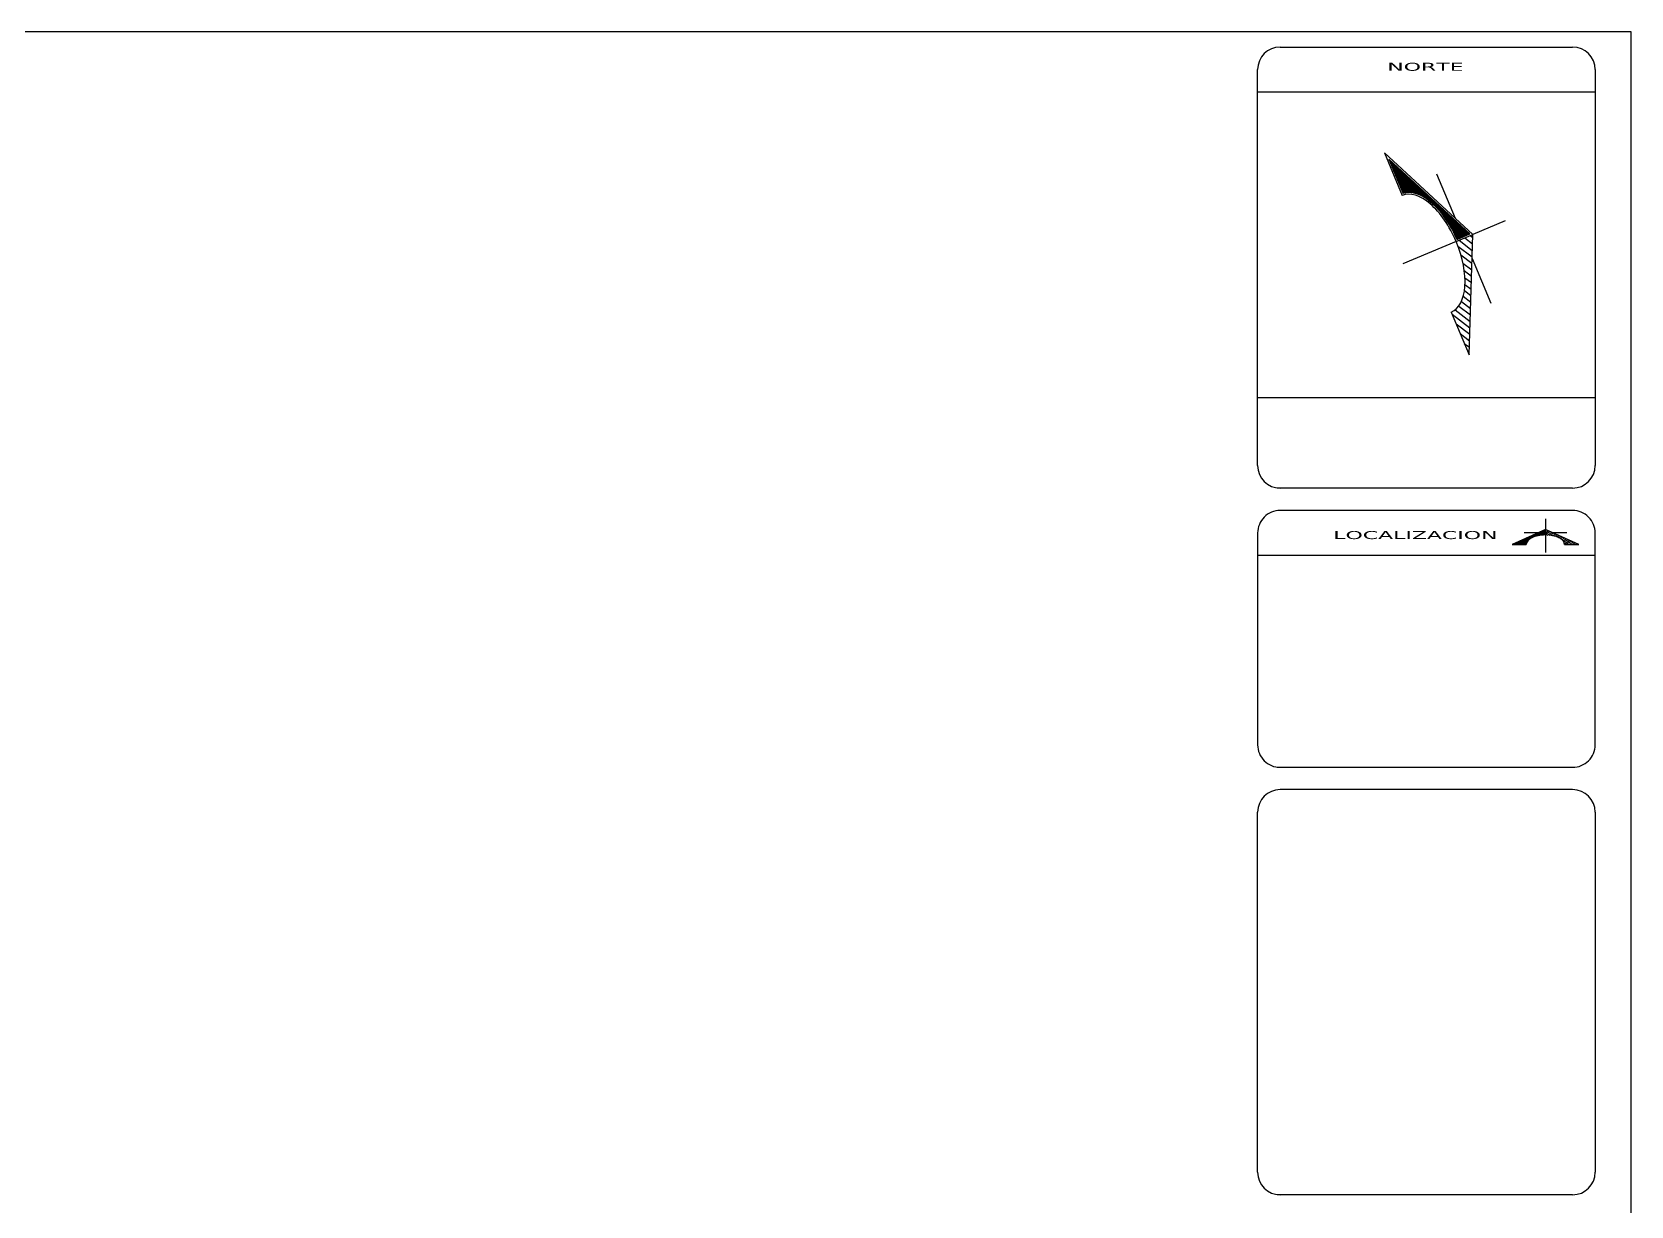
# Model space of a CAD drawing. Header units: millimetres. Extents: x 0 to 900, y 0 to 586.
# Drawn here: x 450 to 900, y 255.9 to 586.4 of the extents above; entities that cross this region are included whole.
import ezdxf

# ---------------------------------------------------------------- set-up
doc = ezdxf.new("R2010")
doc.units = ezdxf.units.MM
doc.styles.add('2', font='verdana.ttf', dxfattribs={"width": 2})

# ---------------------------------------------------------------- blocks, each defined once
blk = doc.blocks.new('NORTE')
h = blk.add_hatch()
h.set_pattern_fill('ANSI31', color=1, scale=0.269952, angle=165, style=0)
h.set_pattern_definition([(210, (3793.00065, 1076.5336), (0.42854825, -0.74226734), [])])
edge = h.paths.add_edge_path()
edge.add_ellipse((0, -5.19), major_axis=(-10.31, 0), ratio=0.503672, start_angle=180, end_angle=270, ccw=False)
edge.add_line((10.31, -5.19), (17.86, -5.19))
edge.add_line((17.86, -5.19), (0, 2.95))
edge.add_line((0, 2.95), (0, 0))
h = blk.add_hatch()
h.set_pattern_fill('ANSI31', color=1, scale=0.026995, angle=255, style=0)
h.set_pattern_definition([(300, (3793.00065, 1076.53358), (0.074226734, 0.0428548249), [])])
edge = h.paths.add_edge_path()
edge.add_spline(control_points=[(-10.57, -4.92), (-10.47, -3.93), (-9.86, -2.98), (-7.57, -1.17), (-5.64, -0.41), (-2.43, 0.16), (-1.35, 0.25), (-0.27, 0.27)], knot_values=[1.596644, 1.596644, 1.596644, 1.596644, 2.11795, 2.11795, 2.78398, 2.78398, 3.094355, 3.094355, 3.094355, 3.094355], degree=3, periodic=0)
edge.add_line((-0.27, 0.27), (-0.27, 2.53))
edge.add_line((-0.27, 2.53), (-16.62, -4.92))
edge.add_line((-16.62, -4.92), (-10.57, -4.92))
at = {"color": 1}
for p, q in [((0, 8.69), (0, 2.95)), ((17.86, -5.19), (0, 2.95)), ((-11.44, 1.32), (-3.58, 1.32)), ((0, 0), (0, -9.43)), ((3.58, 1.32), (11.44, 1.32)), ((10.31, -5.19), (17.86, -5.19))]:
    blk.add_line(p, q, dxfattribs=at)
for points in [[(0, 0), (0, 2.95), (-17.86, -5.19), (-10.31, -5.19)], [(-0.27, 0.27), (-0.27, 2.53), (-16.62, -4.92), (-10.57, -4.92)]]:
    blk.add_lwpolyline(points, dxfattribs=at)
for start_param, end_param in [(1.570796, 3.141593), (0, 1.570796)]:
    blk.add_ellipse((0, -5.19), major_axis=(10.31, 0), ratio=0.503672, start_param=start_param, end_param=end_param, dxfattribs=at)
blk.add_open_spline([(-0.27, 0.27), (-1.35, 0.25), (-2.43, 0.16), (-5.64, -0.41), (-7.57, -1.17), (-9.86, -2.98), (-10.47, -3.93), (-10.57, -4.92)], degree=3, knots=[1.596644, 1.596644, 1.596644, 1.596644, 1.907019, 1.907019, 2.573048, 2.573048, 3.094355, 3.094355, 3.094355, 3.094355], dxfattribs=at)
blk = doc.blocks.new('ARRAY_SOLAPA')
at = {"color": 3}
for p, q in [((801.25, 582.11), (883.57, 582.11)), ((794.92, 464.31), (794.92, 575.78)), ((889.9, 575.78), (889.9, 464.31)), ((889.9, 569.45), (794.92, 569.45)), ((794.92, 483.53), (889.9, 483.53)), ((883.57, 457.98), (800.46, 457.98)), ((889.9, 439.03), (794.92, 439.03)), ((889.9, 439.03), (794.92, 439.03)), ((883.57, 373.12), (801.25, 373.12)), ((794.92, 265.42), (794.92, 366.79)), ((889.9, 366.79), (889.9, 265.42)), ((883.57, 259.09), (800.46, 259.09))]:
    blk.add_line(p, q, dxfattribs=at)
blk.add_lwpolyline([(900, 0), (900, 586.36), (0, 586.36), (0, 0)], close=True, dxfattribs=at)
blk.add_lwpolyline([(800.46, 379.4), (883.57, 379.4, 0.414214), (889.9, 385.73), (889.9, 445.36, 0.414214), (883.57, 451.69), (801.25, 451.69, 0.414214), (794.92, 445.36), (794.92, 385.73, 0.414214), (801.25, 379.4)], format="xyb", dxfattribs=at)
for centre, start, end in [((801.25, 575.78), 90, 180), ((883.57, 575.78), 0, 90), ((801.25, 464.31), 180, 270), ((883.57, 464.31), 270, 0), ((801.25, 366.79), 90, 180), ((883.57, 366.79), 0, 90), ((801.25, 265.42), 180, 270), ((883.57, 265.42), 270, 0)]:
    blk.add_arc(centre, 6.33, start, end, dxfattribs=at)
at = {"color": 1, "xscale": 1.726772490178155, "yscale": 1.726772490178155, "zscale": 1.726772490178155, "rotation": 292.7683202224537}
blk.add_blockref('NORTE', (850.78, 527.38), dxfattribs=at)
at = {"color": 1, "xscale": 0.524409382873282, "yscale": 0.524409382873282, "zscale": 0.524409382873282}
blk.add_blockref('NORTE', (875.91, 444.79), dxfattribs=at)
at = {"color": 2, "style": '2', "width": 2}
for s, height, p in [('NORTE', 2.253, (831.41, 575.44, 20.18)), ('LOCALIZACION', 2.2527, (816.21, 443.64, 20.18))]:
    blk.add_text(s, height=height, dxfattribs=at).set_placement(p)

msp = doc.modelspace()

# ---------------------------------------------------------------- block references
msp.add_blockref('ARRAY_SOLAPA', (0, 0))

doc.saveas('drawing.dxf')
